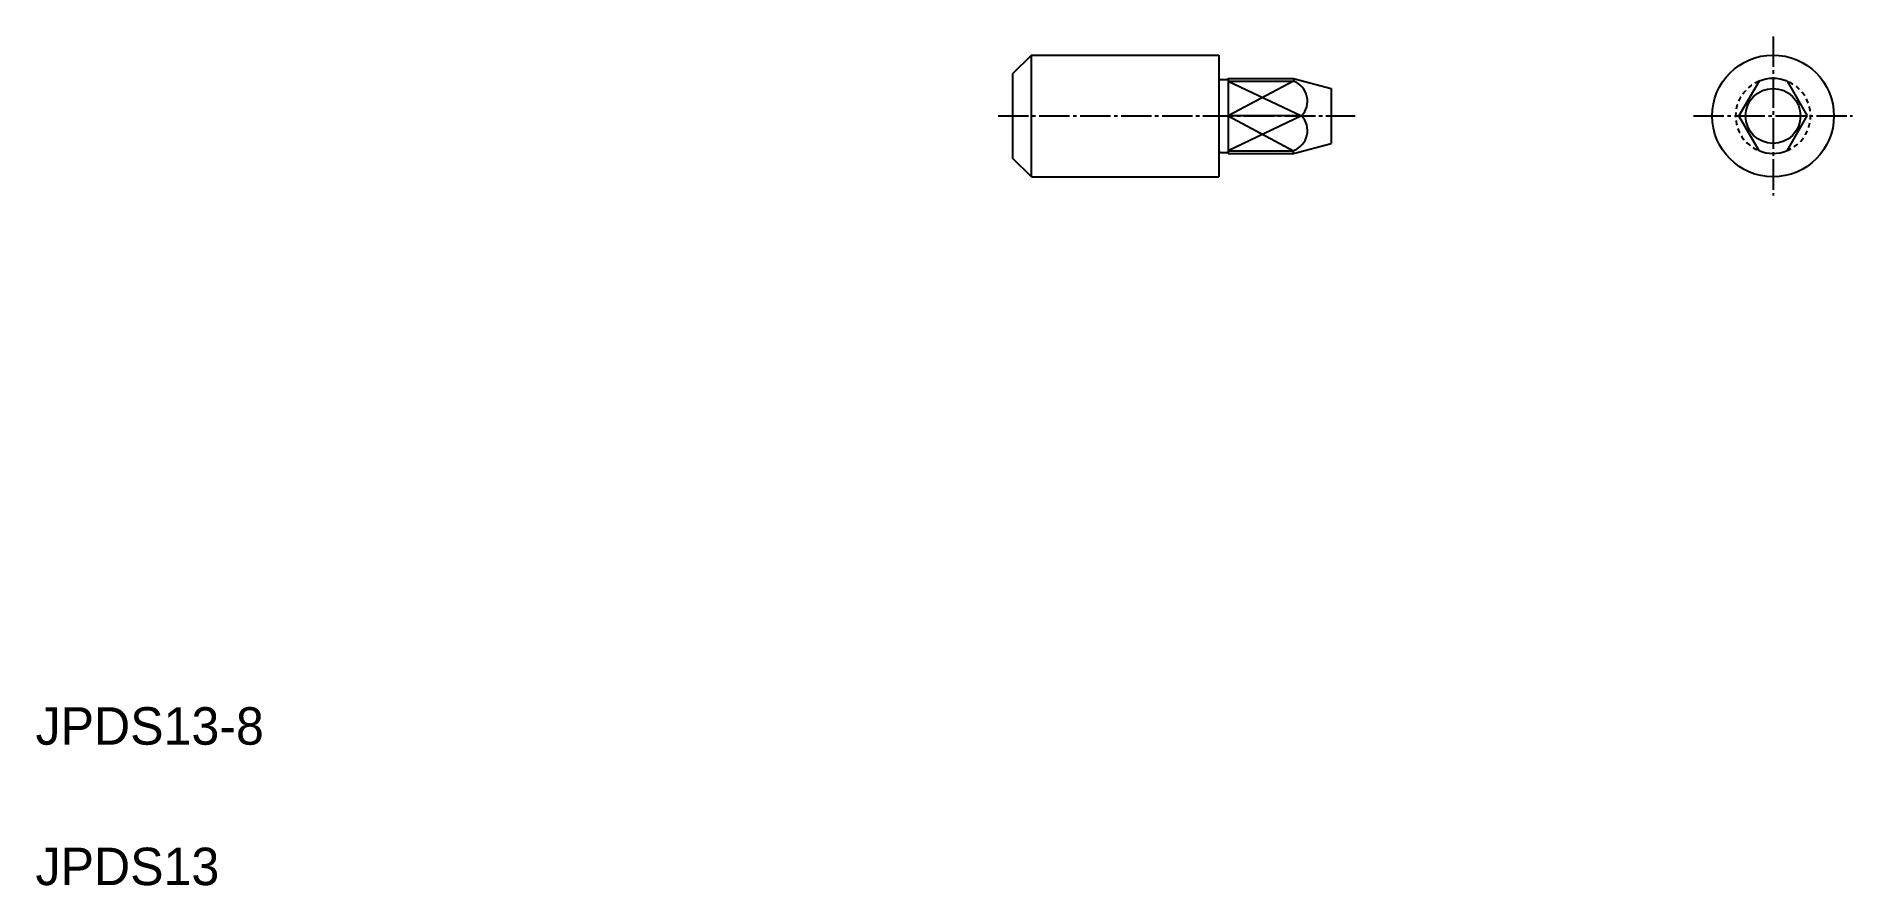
# Model space of a CAD drawing. Extents: x 10 to 204, y 10 to 101.
import ezdxf

# ---------------------------------------------------------------- set-up
doc = ezdxf.new("R2010")
doc.units = 0
doc.header["$LTSCALE"] = 0.25
doc.linetypes.add('CENTER', pattern=[17.5, 13, -1.5, 1.5, -1.5])
doc.linetypes.add('DASHED', pattern=[3.5, 2, -1.5])
doc.layers.get('0').update_dxf_attribs({"linetype": 'CONTINUOUS'})
doc.layers.add('CENTER', color=1, linetype='CENTER')
doc.styles.get("Standard").update_dxf_attribs({"font": 'txt', "height": 3.2})

msp = doc.modelspace()

# ---------------------------------------------------------------- linework, layer by layer
at = {"linetype": 'CONTINUOUS'}
for p, q in [((116.34, 98.65), (114.34, 96.65)), ((116.34, 98.65), (136.34, 98.65)), ((116.34, 85.65), (116.34, 98.65)), ((136.34, 98.65), (136.34, 85.65)), ((114.34, 96.65), (114.34, 87.65)), ((136.54, 96.05), (137.16, 96.05)), ((137.34, 96.15), (144.34, 96.15)), ((137.34, 96.15), (137.34, 88.15)), ((148.34, 95.08), (148.34, 89.22)), ((194.04, 95.86), (191.9, 92.15)), ((197.04, 95.86), (199.18, 92.15)), ((194.04, 88.44), (191.9, 92.15)), ((197.04, 88.44), (199.18, 92.15)), ((116.34, 85.65), (114.34, 87.65)), ((136.54, 88.25), (137.16, 88.25)), ((137.34, 88.15), (144.34, 88.15)), ((116.34, 85.65), (136.34, 85.65))]:
    msp.add_line(p, q, dxfattribs=at)
for p, q in [((121.34, 98.65), (121.34, 98.65)), ((126.34, 98.65), (126.34, 98.65)), ((144.34, 96.15), (148.34, 95.08)), ((144.34, 96.15), (144.34, 95.86)), ((144.34, 88.15), (148.34, 89.22)), ((144.34, 88.15), (144.34, 88.44))]:
    msp.add_line(p, q)
at = {"color": 7, "linetype": 'CONTINUOUS'}
for p, q in [((137.34, 95.86), (144.34, 95.86)), ((145.18, 92.15), (137.34, 92.15)), ((137.34, 88.44), (144.34, 88.44))]:
    msp.add_line(p, q, dxfattribs=at)
at = {"color": 3}
for p, q in [((137.34, 95.86), (145.18, 92.15)), ((144.34, 95.86), (137.34, 92.15)), ((145.18, 92.15), (137.34, 88.44)), ((137.34, 92.15), (144.34, 88.44))]:
    msp.add_line(p, q, dxfattribs=at)
at = {"linetype": 'CONTINUOUS'}
for radius in [6.5, 2.93]:
    msp.add_circle((195.54, 92.15), radius, dxfattribs=at)
for centre, radius, start, end in [((136.54, 96.25), 0.2, 180, 270), ((137.16, 96.25), 0.2, 270, 330), ((195.54, 92.15), 4, 67.9757, 112.0243), ((136.54, 88.05), 0.2, 90, 180), ((137.16, 88.05), 0.2, 30, 90), ((195.54, 92.15), 4, 247.9757, 292.0243)]:
    msp.add_arc(centre, radius, start, end, dxfattribs=at)
for centre, start, end in [((143.55, 93.73), 316.0819, 69.6881), ((143.55, 90.58), 290.3119, 43.9181)]:
    msp.add_arc(centre, 2.27, start, end)
at = {"color": 3, "linetype": 'DASHED'}
for start, end in [(112.0243, 247.9757), (292.0243, 67.9757)]:
    msp.add_arc((195.54, 92.15), 4, start, end, dxfattribs=at)
at = {"layer": 'CENTER', "color": 1, "linetype": 'CENTER'}
for p, q in [((195.54, 100.65), (195.54, 83.65)), ((112.79, 92.15), (150.9, 92.15)), ((187.04, 92.15), (204.04, 92.15))]:
    msp.add_line(p, q, dxfattribs=at)

# ---------------------------------------------------------------- texts
for s, p in [('JPDS13-8', (10, 25)), ('JPDS13', (10, 10))]:
    msp.add_text(s, height=4).set_placement(p)

doc.saveas('drawing.dxf')
